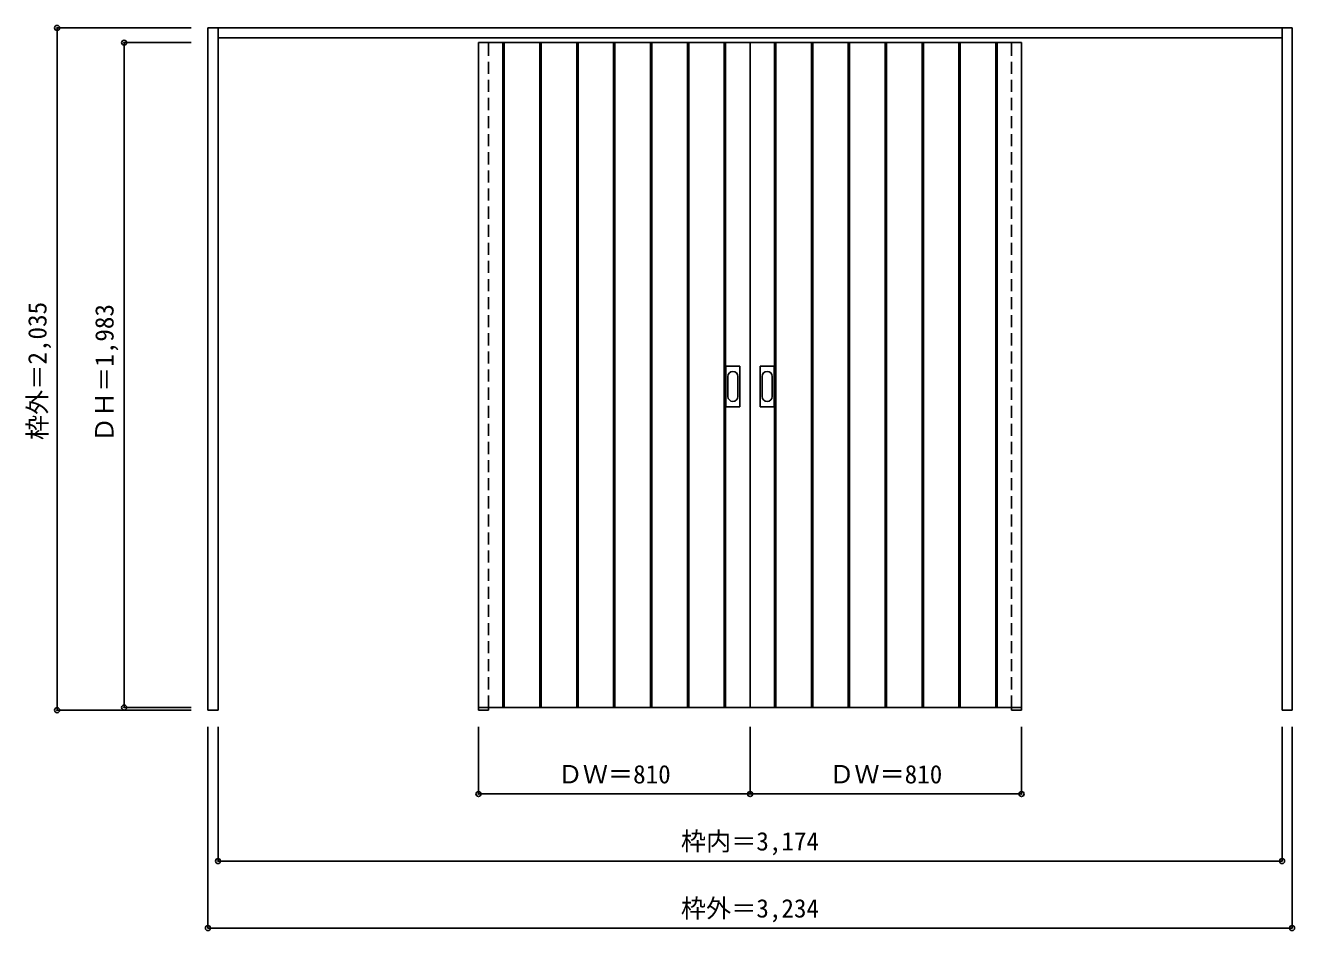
# Model space of a CAD drawing. Units: millimetres, scale not verified. Extents: x -2154 to 1632, y -1646 to 1054.
import ezdxf
from ezdxf.enums import TextEntityAlignment as Align

# ---------------------------------------------------------------- set-up
doc = ezdxf.new("R2010")
doc.units = ezdxf.units.MM
doc.header["$LTSCALE"] = 30
doc.header["$PDMODE"] = 32
doc.header["$PDSIZE"] = 15
doc.linetypes.add('DASHED1', pattern=[1.8, 1.2, -0.6])
doc.layers.add('0-0', color=3, linetype='Continuous')
doc.layers.add('0-1_寸法', color=7, linetype='Continuous')
doc.styles.add('ＭＳ ゴシック', font='')
doc.styles.get('ＭＳ ゴシック').set_extended_font_data('MS Gothic')

msp = doc.modelspace()

# ---------------------------------------------------------------- linework, layer by layer
at = {"layer": '0-0'}
for p, q in [((-1609.59, -988.15), (-1609.59, 1046.85)), ((-1609.59, 1046.85), (1624.41, 1046.85)), ((-1579.59, -988.15), (-1579.59, 1046.85)), ((1594.41, -988.15), (1594.41, 1046.85)), ((1624.41, -988.15), (1624.41, 1046.85)), ((-1579.59, 1016.85), (1594.41, 1016.85)), ((-802.59, 1002.85), (7.41, 1002.85)), ((-802.59, -980.15), (-802.59, 1002.85)), ((-729.59, -979.65), (-729.59, 1003.35)), ((-725.59, -979.65), (-725.59, 1003.35)), ((-619.59, -979.65), (-619.59, 1003.35)), ((-615.59, -979.65), (-615.59, 1003.35)), ((-509.59, -979.65), (-509.59, 1003.35)), ((-505.59, -979.65), (-505.59, 1003.35)), ((-399.59, -979.65), (-399.59, 1003.35)), ((-395.59, -979.65), (-395.59, 1003.35)), ((-289.59, -979.65), (-289.59, 1003.35)), ((-285.59, -979.65), (-285.59, 1003.35)), ((-179.59, -979.65), (-179.59, 1003.35)), ((-175.59, -979.65), (-175.59, 1003.35)), ((-69.59, -979.65), (-69.59, 1003.35)), ((-65.59, -979.65), (-65.59, 1003.35)), ((817.41, 1002.85), (7.41, 1002.85)), ((7.41, -980.15), (7.41, 1002.85)), ((80.41, -979.65), (80.41, 1003.35)), ((84.41, -979.65), (84.41, 1003.35)), ((190.41, -979.65), (190.41, 1003.35)), ((194.41, -979.65), (194.41, 1003.35)), ((300.41, -979.65), (300.41, 1003.35)), ((304.41, -979.65), (304.41, 1003.35)), ((410.41, -979.65), (410.41, 1003.35)), ((414.41, -979.65), (414.41, 1003.35)), ((520.41, -979.65), (520.41, 1003.35)), ((524.41, -979.65), (524.41, 1003.35)), ((630.41, -979.65), (630.41, 1003.35)), ((634.41, -979.65), (634.41, 1003.35)), ((740.41, -979.65), (740.41, 1003.35)), ((744.41, -979.65), (744.41, 1003.35)), ((817.41, -980.15), (817.41, 1002.85)), ((-24.09, 38.35), (-63.09, 38.35)), ((77.91, 38.35), (38.91, 38.35)), ((-64.59, -82.15), (-64.59, 36.85)), ((-22.59, -82.15), (-22.59, 36.85)), ((37.41, -82.15), (37.41, 36.85)), ((79.41, -82.15), (79.41, 36.85)), ((-63.09, -83.65), (-24.09, -83.65)), ((38.91, -83.65), (77.91, -83.65)), ((-802.59, -980.15), (7.41, -980.15)), ((-802.59, -980.15), (-802.59, -988.15)), ((-772.59, -980.15), (-772.59, -988.15)), ((817.41, -980.15), (7.41, -980.15)), ((787.41, -980.15), (787.41, -988.15)), ((817.41, -980.15), (817.41, -988.15)), ((-1579.59, -988.15), (-1609.59, -988.15)), ((-802.59, -988.15), (-772.59, -988.15)), ((787.41, -988.15), (817.41, -988.15)), ((1624.41, -988.15), (1594.41, -988.15))]:
    msp.add_line(p, q, dxfattribs=at)
at = {"layer": '0-0', "color": 4, "linetype": 'DASHED1'}
for p, q in [((-802.59, -980.15), (-802.59, 1016.85)), ((-772.59, -980.15), (-772.59, 1016.85)), ((-772.59, -980.15), (-772.59, 1002.85)), ((787.41, -980.15), (787.41, 1016.85)), ((787.41, -980.15), (787.41, 1002.85)), ((817.41, -980.15), (817.41, 1016.85))]:
    msp.add_line(p, q, dxfattribs=at)
at = {"layer": '0-0', "color": 7}
for p, q in [((-727.59, -979.65), (-727.59, 1003.35)), ((-617.59, -979.65), (-617.59, 1003.35)), ((-507.59, -979.65), (-507.59, 1003.35)), ((-397.59, -979.65), (-397.59, 1003.35)), ((-287.59, -979.65), (-287.59, 1003.35)), ((-177.59, -979.65), (-177.59, 1003.35)), ((-67.59, -979.65), (-67.59, 1003.35)), ((82.41, -979.65), (82.41, 1003.35)), ((192.41, -979.65), (192.41, 1003.35)), ((302.41, -979.65), (302.41, 1003.35)), ((412.41, -979.65), (412.41, 1003.35)), ((522.41, -979.65), (522.41, 1003.35)), ((632.41, -979.65), (632.41, 1003.35)), ((742.41, -979.65), (742.41, 1003.35)), ((-58.59, 6.95), (-58.59, -52.25)), ((-28.59, -52.25), (-28.59, 6.95)), ((43.41, 6.95), (43.41, -52.25)), ((73.41, -52.25), (73.41, 6.95))]:
    msp.add_line(p, q, dxfattribs=at)
at = {"layer": '0-0'}
for centre, start, end in [((-63.09, 36.85), 90, 180), ((-24.09, 36.85), 0, 90), ((38.91, 36.85), 90, 180), ((77.91, 36.85), 0, 90), ((-63.09, -82.15), 180, 270), ((-24.09, -82.15), 270, 0), ((38.91, -82.15), 180, 270), ((77.91, -82.15), 270, 0)]:
    msp.add_arc(centre, 1.5, start, end, dxfattribs=at)
at = {"layer": '0-0', "color": 7}
for centre, start, end in [((-43.59, 6.95), 0, 180), ((58.41, 6.95), 0, 180), ((-43.59, -52.25), 180, 0), ((58.41, -52.25), 180, 0)]:
    msp.add_arc(centre, 15, start, end, dxfattribs=at)
at = {"layer": '0-1_寸法', "color": 4}
for p, q in [((-2059.59, 1046.85), (-2059.59, -988.15)), ((-2059.59, 1046.85), (-1659.59, 1046.85)), ((-1859.59, 1002.85), (-1659.59, 1002.85)), ((-1859.59, 1002.85), (-1859.59, -980.15)), ((-1859.59, -980.15), (-1659.59, -980.15)), ((-2059.59, -988.15), (-1659.59, -988.15)), ((-1609.59, -1638.15), (-1609.59, -1038.15)), ((-1579.59, -1438.15), (-1579.59, -1038.15)), ((-802.59, -1238.15), (-802.59, -1038.15)), ((7.41, -1238.15), (7.41, -1038.15)), ((817.41, -1238.15), (817.41, -1038.15)), ((1594.41, -1438.15), (1594.41, -1038.15)), ((1624.41, -1638.15), (1624.41, -1038.15)), ((-802.59, -1238.15), (817.41, -1238.15)), ((-1579.59, -1438.15), (1594.41, -1438.15)), ((-1609.59, -1638.15), (1624.41, -1638.15))]:
    msp.add_line(p, q, dxfattribs=at)
at = {"layer": '0-1_寸法'}
for p in [(-2059.59, 1046.85), (-1859.59, 1002.85), (-2059.59, -988.15), (-1859.59, -980.15), (-802.59, -1238.15), (7.41, -1238.15), (817.41, -1238.15), (-1579.59, -1438.15), (1594.41, -1438.15), (-1609.59, -1638.15), (1624.41, -1638.15)]:
    msp.add_point(p, dxfattribs=at)

# ---------------------------------------------------------------- texts
at = {"layer": '0-1_寸法', "style": 'ＭＳ ゴシック'}
for s, p in [('枠外＝2,035', (-2074.59, -182.4)), ('ＤＨ＝1,983', (-1874.59, -188.9))]:
    msp.add_text(s, height=54.99, rotation=90, dxfattribs=at).set_placement(p, align=Align.BOTTOM_LEFT)
for s, p in [('ＤＷ＝810', (-566.34, -1223.15)), ('ＤＷ＝810', (243.66, -1223.15)), ('枠内＝3,174', (-198.84, -1423.15)), ('枠外＝3,234', (-198.84, -1623.15))]:
    msp.add_text(s, height=54.99, dxfattribs=at).set_placement(p, align=Align.BOTTOM_LEFT)

doc.saveas('drawing.dxf')
